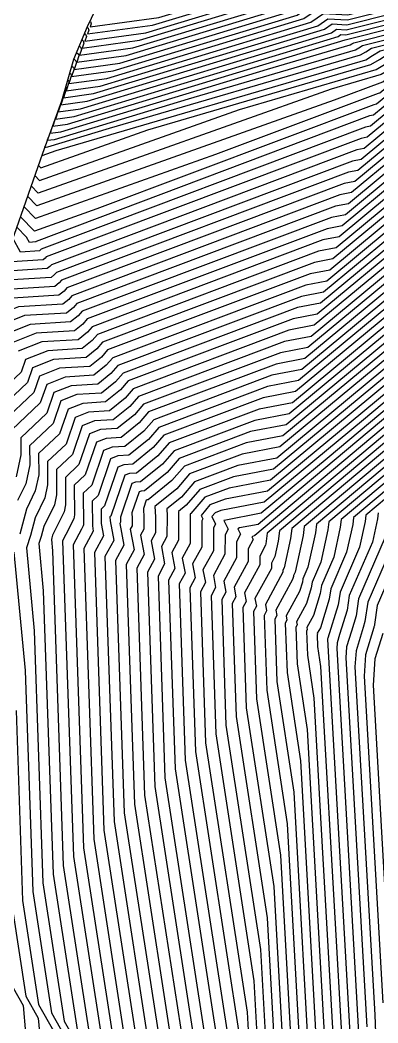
# Model space of a CAD drawing. Header units: metres. Extents: x 1097517 to 1097766, y 877052 to 877236.
# Drawn here: x 1097669.9 to 1097688.5, y 877140.7 to 877192.7 of the extents above; entities that cross this region are included whole.
import ezdxf

# ---------------------------------------------------------------- set-up
doc = ezdxf.new("R2010")
doc.units = ezdxf.units.M
doc.layers.add('C-TOPO-MAJR', color=9, linetype='Continuous')
doc.layers.add('C-TOPO-MINR', color=8, linetype='Continuous')

msp = doc.modelspace()

# ---------------------------------------------------------------- linework, layer by layer
at = {"color": 7, "true_color": 0xf0f0f0, "elevation": 1524.878, "flags": 128}
msp.add_lwpolyline([(1097676.679, 877201.505), (1097674.818, 877196.16), (1097674.218, 877194.065), (1097673.4, 877192.323), (1097672.683, 877190.629), (1097672.07, 877188.467), (1097671.073, 877185.76), (1097669.598, 877181.506), (1097668.786, 877179.396)], dxfattribs=at)
at = {"layer": 'C-TOPO-MAJR', "color": 32, "linetype": 'Continuous', "lineweight": -3, "flags": 128}
for points, elevation in [([(1097672.833, 877190.984), (1097672.838, 877190.977), (1097672.844, 877190.987), (1097672.939, 877190.9), (1097672.969, 877190.811), (1097672.86, 877190.48), (1097675.421, 877190.829), (1097683.558, 877193.295), (1097684.554, 877193.985), (1097684.811, 877194.047), (1097685.025, 877194.1), (1097687.012, 877193.988), (1097690.931, 877194.975), (1097698.688, 877198.522), (1097700.268, 877199.027), (1097704.545, 877200.25), (1097709.616, 877201.087), (1097712.319, 877201.057), (1097720.241, 877202.293), (1097724.015, 877201.908), (1097724.661, 877201.953), (1097725.091, 877202.05)], 1519), ([(1097672.383, 877189.571), (1097672.444, 877189.515), (1097672.457, 877189.477), (1097672.304, 877189.01), (1097674.067, 877189.251), (1097684.978, 877192.557), (1097685.638, 877193.015), (1097686.9, 877192.943), (1097691.364, 877194.068), (1097697.823, 877197.021), (1097699.774, 877197.644), (1097705.055, 877199.155), (1097709.781, 877199.935), (1097713.328, 877199.895), (1097720.486, 877201.012), (1097723.896, 877200.664), (1097725.168, 877200.752)], 1520), ([(1097671.903, 877188.015), (1097671.747, 877187.541), (1097672.714, 877187.673), (1097686.399, 877191.82), (1097686.533, 877191.913), (1097686.788, 877191.898), (1097691.797, 877193.16), (1097696.958, 877195.52), (1097699.28, 877196.261), (1097705.566, 877198.059), (1097709.946, 877198.782), (1097714.336, 877198.733), (1097720.731, 877199.731), (1097723.777, 877199.42), (1097725.676, 877199.552)], 1521), ([(1097671.218, 877186.154), (1097671.191, 877186.072), (1097671.36, 877186.095), (1097674.544, 877187.06), (1097687.556, 877190.87), (1097687.821, 877191.027), (1097688.116, 877191.216), (1097692.231, 877192.253), (1097696.093, 877194.019), (1097698.786, 877194.878), (1097706.076, 877196.964), (1097710.11, 877197.63), (1097715.345, 877197.571), (1097720.975, 877198.45), (1097723.658, 877198.176), (1097726.184, 877198.352)], 1522), ([(1097726.691, 877197.151), (1097723.538, 877196.932), (1097721.22, 877197.168), (1097716.354, 877196.409), (1097710.275, 877196.477), (1097706.586, 877195.868), (1097698.292, 877193.495), (1097695.228, 877192.517), (1097692.664, 877191.345), (1097689.933, 877190.657), (1097689.242, 877190.215), (1097688.624, 877189.846), (1097686.027, 877189.086), (1097670.86, 877183.699), (1097670.49, 877184.079)], 1523), ([(1097727.199, 877195.951), (1097723.419, 877195.687), (1097721.465, 877195.887), (1097717.362, 877195.247), (1097710.44, 877195.325), (1097707.097, 877194.773), (1097697.799, 877192.112), (1097694.363, 877191.016), (1097693.098, 877190.438), (1097691.75, 877190.098), (1097690.664, 877189.403), (1097690.557, 877189.339), (1097689.731, 877188.987), (1097688.226, 877187.739), (1097688.026, 877187.701), (1097670.745, 877181.201), (1097670.735, 877181.189), (1097670.715, 877181.174), (1097670.405, 877181.155), (1097670.25, 877181.431), (1097669.75, 877181.945)], 1524), ([(1097727.706, 877194.751), (1097723.3, 877194.443), (1097721.71, 877194.606), (1097718.371, 877194.085), (1097710.605, 877194.172), (1097707.607, 877193.677), (1097697.305, 877190.729), (1097693.543, 877189.53), (1097693.4, 877189.438), (1097692.092, 877188.73), (1097691.84, 877188.598), (1097691.713, 877188.526), (1097690.845, 877188.155), (1097687.579, 877185.449), (1097687.145, 877185.365), (1097671.805, 877179.596), (1097671.707, 877179.483), (1097671.522, 877179.333), (1097668.934, 877179.174), (1097668.596, 877179.041)], 1525), ([(1097673.38, 877192.275), (1097673.404, 877192.243), (1097673.431, 877192.288), (1097673.434, 877192.285), (1097673.481, 877192.144), (1097673.417, 877191.949), (1097676.774, 877192.407), (1097682.137, 877194.032)], 1518), ([(1097710.77, 877193.02), (1097708.117, 877192.582), (1097696.811, 877189.347), (1097694.437, 877188.59), (1097694.347, 877188.532), (1097693.521, 877188.085), (1097692.969, 877187.796), (1097692.691, 877187.636), (1097691.958, 877187.324), (1097686.932, 877183.158), (1097686.263, 877183.029), (1097672.865, 877177.99), (1097672.68, 877177.776), (1097672.328, 877177.492), (1097670.143, 877177.358), (1097668.718, 877176.796), (1097668.639, 877176.565), (1097666.247, 877174.311), (1097666.247, 877174.293), (1097665.737, 877171.893), (1097665.721, 877171.86), (1097665.648, 877171.579), (1097665.034, 877167.647), (1097665.278, 877159.276)], 1526), ([(1097728.722, 877192.35), (1097723.062, 877191.955), (1097722.199, 877192.044), (1097720.388, 877191.761), (1097710.935, 877191.867), (1097708.627, 877191.486), (1097696.317, 877187.964), (1097695.331, 877187.649), (1097695.294, 877187.625), (1097694.951, 877187.44), (1097694.097, 877186.993), (1097693.668, 877186.747), (1097693.072, 877186.492), (1097686.286, 877180.867), (1097685.382, 877180.694), (1097673.925, 877176.384), (1097673.653, 877176.069), (1097673.135, 877175.651), (1097671.353, 877175.542), (1097670.191, 877175.084), (1097669.97, 877174.435), (1097668.098, 877172.672)], 1527), ([(1097726.682, 877190.972), (1097722.942, 877190.711), (1097722.444, 877190.762), (1097721.397, 877190.599), (1097711.1, 877190.715), (1097709.138, 877190.391), (1097696.746, 877186.845), (1097696.403, 877186.749), (1097696.113, 877186.655), (1097695.226, 877186.191), (1097694.646, 877185.857), (1097694.185, 877185.661), (1097685.639, 877178.577), (1097684.501, 877178.358), (1097674.985, 877174.779), (1097674.626, 877174.362), (1097673.941, 877173.81), (1097672.563, 877173.726), (1097671.664, 877173.371), (1097671.3, 877172.306), (1097669.949, 877171.033), (1097669.956, 877170.149), (1097669.713, 877169.006)], 1528), ([(1097695.299, 877184.829), (1097684.992, 877176.286), (1097683.62, 877176.022), (1097676.046, 877173.173), (1097675.598, 877172.656), (1097674.747, 877171.969), (1097673.773, 877171.909), (1097673.137, 877171.659), (1097672.631, 877170.176), (1097671.8, 877169.393), (1097671.811, 877168.077), (1097671.702, 877167.562), (1097671.148, 877166.434), (1097671.015, 877165.919), (1097670.891, 877165.55), (1097671.123, 877163.109), (1097671.629, 877148.436), (1097672.871, 877140.385)], 1529), ([(1097696.413, 877183.998), (1097684.345, 877173.995), (1097682.739, 877173.686), (1097677.106, 877171.567), (1097676.571, 877170.949), (1097675.554, 877170.128), (1097674.983, 877170.093), (1097674.611, 877169.946), (1097673.961, 877168.046), (1097673.651, 877167.754), (1097673.662, 877166.472), (1097673.712, 877166.204), (1097673.218, 877165.292), (1097673.736, 877150.251), (1097675.525, 877138.659)], 1530), ([(1097697.526, 877183.166), (1097683.698, 877171.704), (1097681.858, 877171.351), (1097678.166, 877169.962), (1097677.544, 877169.242), (1097676.36, 877168.287), (1097676.193, 877168.277), (1097676.084, 877168.234), (1097675.711, 877167.145), (1097675.726, 877166.85), (1097675.725, 877166.478), (1097675.624, 877166.293), (1097675.824, 877165.232), (1097675.415, 877164.479), (1097675.843, 877152.066), (1097678.178, 877136.933)], 1531), ([(1097697.378, 877179.648), (1097685.829, 877169.961), (1097682.405, 877167.123), (1097680.494, 877166.756), (1097680.468, 877166.744), (1097680.689, 877166.299), (1097680.534, 877166.007), (1097680.531, 877164.999), (1097679.931, 877163.9), (1097680.046, 877163.287), (1097679.811, 877162.853), (1097680.058, 877155.695), (1097682.031, 877142.91), (1097682.421, 877135.768)], 1533), ([(1097693.337, 877177.939), (1097683.052, 877169.414), (1097680.977, 877169.015), (1097679.226, 877168.356), (1097678.516, 877167.535), (1097678.123, 877167.218), (1097678.132, 877167.03), (1097678.128, 877165.739), (1097677.778, 877165.096), (1097677.935, 877164.26), (1097677.613, 877163.666), (1097677.951, 877153.881), (1097680.648, 877136.402)], 1532), ([(1097697.02, 877177.668), (1097683.363, 877166.213), (1097683.29, 877165.681), (1097683.117, 877164.887), (1097682.935, 877164.544), (1097682.934, 877164.26), (1097682.085, 877162.703), (1097682.158, 877162.315), (1097682.009, 877162.041), (1097682.165, 877157.51), (1097683.414, 877149.419), (1097684.145, 877136.039)], 1534), ([(1097696.663, 877175.688), (1097685.919, 877166.677), (1097685.862, 877166.259), (1097685.5, 877164.595), (1097685.047, 877163.553), (1097685.004, 877163.262), (1097684.753, 877162.45), (1097684.239, 877161.506), (1097684.269, 877161.343), (1097684.207, 877161.228), (1097684.272, 877159.325), (1097684.797, 877155.927), (1097685.338, 877146.015), (1097685.829, 877137.396)], 1535), ([(1097688.476, 877167.141), (1097688.434, 877166.836), (1097688.17, 877165.624), (1097686.974, 877162.868), (1097686.858, 877162.097), (1097686.47, 877160.839), (1097686.339, 877160.411), (1097686.32, 877160.115), (1097687.47, 877139.897)], 1536), ([(1097688.704, 877160.9), (1097688.3, 877159.585), (1097688.212, 877158.214), (1097689.112, 877142.397)], 1537), ([(1097669.522, 877146.621), (1097670.218, 877142.11), (1097670.862, 877140.972), (1097670.971, 877139.701)], 1528)]:
    msp.add_lwpolyline(points, dxfattribs=dict(at, elevation=elevation))
at = {"layer": 'C-TOPO-MINR', "color": 8, "linetype": 'Continuous', "lineweight": -3, "flags": 128}
for points, elevation in [([(1097672.59, 877190.301), (1097672.692, 877190.208), (1097672.713, 877190.144), (1097672.582, 877189.745), (1097674.744, 877190.04), (1097684.268, 877192.926), (1097685.191, 877193.565), (1097686.956, 877193.466), (1097691.147, 877194.522), (1097698.255, 877197.772), (1097700.021, 877198.335), (1097704.8, 877199.703), (1097709.698, 877200.511), (1097712.823, 877200.476), (1097720.364, 877201.653), (1097723.956, 877201.286), (1097724.915, 877201.353), (1097725.553, 877201.497), (1097726.142, 877201.864), (1097733.962, 877205.558), (1097733.553, 877206.532), (1097732.17, 877209.14), (1097730.277, 877211.1)], 1519.5), ([(1097673.524, 877192.587), (1097673.545, 877192.559), (1097673.569, 877192.598), (1097673.609, 877192.478), (1097673.556, 877192.316), (1097677.113, 877192.801), (1097681.782, 877194.216), (1097682.354, 877194.612), (1097684.076, 877195.027), (1097685.511, 877195.387), (1097687.152, 877195.294), (1097690.389, 877196.11), (1097699.769, 877200.399), (1097700.886, 877200.755), (1097703.907, 877201.62), (1097709.409, 877202.528), (1097711.058, 877202.509), (1097719.935, 877203.895), (1097723.061, 877203.575), (1097722.366, 877203.932), (1097721.78, 877205.546), (1097719.942, 877207.779), (1097719.548, 877208.187)], 1517.75), ([(1097673.107, 877191.63), (1097673.121, 877191.61), (1097673.138, 877191.637), (1097673.186, 877191.593), (1097673.225, 877191.477), (1097673.139, 877191.214), (1097676.098, 877191.618), (1097682.847, 877193.663), (1097683.674, 877194.236), (1097684.517, 877194.439), (1097685.219, 877194.615), (1097687.068, 877194.511), (1097690.714, 877195.429), (1097699.12, 877199.273), (1097700.515, 877199.718), (1097704.29, 877200.798), (1097709.533, 877201.664), (1097711.815, 877201.638), (1097720.119, 877202.934), (1097724.075, 877202.53), (1097724.407, 877202.553), (1097724.628, 877202.603), (1097724.832, 877202.73), (1097727.541, 877204.01)], 1518.5), ([(1097673.243, 877191.952), (1097673.263, 877191.926), (1097673.284, 877191.962), (1097673.31, 877191.939), (1097673.353, 877191.811), (1097673.278, 877191.582), (1097676.436, 877192.012), (1097682.492, 877193.848), (1097683.234, 877194.361), (1097684.37, 877194.635), (1097685.317, 877194.872), (1097687.096, 877194.772), (1097690.605, 877195.656), (1097699.337, 877199.648), (1097700.639, 877200.064), (1097704.163, 877201.072), (1097709.492, 877201.952), (1097711.562, 877201.928), (1097720.058, 877203.254), (1097724.105, 877202.841), (1097724.28, 877202.853), (1097724.397, 877202.879), (1097724.505, 877202.947), (1097725.936, 877203.623)], 1518.25), ([(1097672.97, 877191.307), (1097672.98, 877191.293), (1097672.991, 877191.312), (1097673.063, 877191.246), (1097673.097, 877191.144), (1097672.999, 877190.847), (1097675.759, 877191.223), (1097683.203, 877193.479), (1097684.114, 877194.11), (1097684.664, 877194.243), (1097685.122, 877194.358), (1097687.04, 877194.25), (1097690.822, 877195.202), (1097698.904, 877198.898), (1097700.392, 877199.372), (1097704.418, 877200.524), (1097709.574, 877201.376), (1097712.067, 877201.347), (1097720.18, 877202.614), (1097724.045, 877202.219), (1097724.534, 877202.253), (1097724.859, 877202.326)], 1518.75), ([(1097672.697, 877190.661), (1097672.697, 877190.661), (1097672.698, 877190.662), (1097672.815, 877190.554), (1097672.841, 877190.477), (1097672.721, 877190.112), (1097675.082, 877190.434), (1097683.913, 877193.11), (1097684.968, 877193.841), (1097686.984, 877193.727), (1097691.039, 877194.749), (1097698.472, 877198.147), (1097700.145, 877198.681), (1097704.673, 877199.976), (1097709.657, 877200.799), (1097712.571, 877200.766), (1097720.303, 877201.973), (1097723.985, 877201.597), (1097724.788, 877201.653), (1097725.322, 877201.773)], 1519.25), ([(1097672.487, 877189.936), (1097672.568, 877189.862), (1097672.585, 877189.81), (1097672.443, 877189.378), (1097674.406, 877189.645), (1097684.623, 877192.742), (1097685.415, 877193.29), (1097686.928, 877193.205), (1097691.256, 877194.295), (1097698.039, 877197.396), (1097699.898, 877197.989), (1097704.928, 877199.429), (1097709.739, 877200.223), (1097713.075, 877200.185), (1097720.425, 877201.333), (1097723.926, 877200.975), (1097725.042, 877201.052)], 1519.75), ([(1097672.176, 877188.842), (1097672.197, 877188.823), (1097672.202, 877188.81), (1097672.026, 877188.276), (1097673.39, 877188.462), (1097685.689, 877192.189), (1097686.086, 877192.464), (1097686.844, 877192.421), (1097691.581, 877193.614), (1097697.39, 877196.27), (1097699.527, 877196.952), (1097705.311, 877198.607), (1097709.863, 877199.359), (1097713.832, 877199.314), (1097720.608, 877200.372), (1097723.836, 877200.042), (1097725.422, 877200.152)], 1520.5), ([(1097672.28, 877189.207), (1097672.321, 877189.169), (1097672.329, 877189.143), (1097672.165, 877188.643), (1097673.729, 877188.856), (1097685.334, 877192.373), (1097685.862, 877192.739), (1097686.872, 877192.682), (1097691.472, 877193.841), (1097697.606, 877196.646), (1097699.651, 877197.298), (1097705.183, 877198.881), (1097709.822, 877199.647), (1097713.58, 877199.604), (1097720.547, 877200.692), (1097723.866, 877200.353), (1097725.295, 877200.452)], 1520.25), ([(1097672.073, 877188.477), (1097672.073, 877188.477), (1097672.074, 877188.476), (1097671.887, 877187.908), (1097673.052, 877188.067), (1097686.044, 877192.005), (1097686.309, 877192.188), (1097686.816, 877192.16), (1097691.689, 877193.387), (1097697.174, 877195.895), (1097699.404, 877196.607), (1097705.438, 877198.333), (1097709.904, 877199.07), (1097714.084, 877199.023), (1097720.67, 877200.051), (1097723.807, 877199.731), (1097725.549, 877199.852)], 1520.75), ([(1097671.732, 877187.55), (1097671.608, 877187.174), (1097672.375, 877187.278), (1097686.754, 877191.636), (1097686.756, 877191.637), (1097686.76, 877191.637), (1097691.906, 877192.934), (1097696.741, 877195.145), (1097699.157, 877195.915), (1097705.693, 877197.785), (1097709.987, 877198.494), (1097714.588, 877198.442), (1097720.792, 877199.411), (1097723.747, 877199.109), (1097725.803, 877199.252)], 1521.25), ([(1097671.561, 877187.085), (1097671.469, 877186.806), (1097672.037, 877186.884), (1097682.732, 877190.125), (1097687.023, 877191.381), (1097687.11, 877191.433), (1097687.207, 877191.496), (1097692.014, 877192.707), (1097696.525, 877194.769), (1097699.033, 877195.569), (1097705.821, 877197.512), (1097710.028, 877198.206), (1097714.841, 877198.152), (1097720.853, 877199.09), (1097723.717, 877198.798), (1097725.93, 877198.952)], 1521.5), ([(1097671.39, 877186.62), (1097671.33, 877186.439), (1097671.698, 877186.489), (1097678.638, 877188.592), (1097687.29, 877191.125), (1097687.465, 877191.23), (1097687.661, 877191.356), (1097692.123, 877192.48), (1097696.309, 877194.394), (1097698.91, 877195.224), (1097705.948, 877197.238), (1097710.069, 877197.918), (1097715.093, 877197.861), (1097720.914, 877198.77), (1097723.687, 877198.487), (1097726.057, 877198.652)], 1521.75), ([(1097670.86, 877185.146), (1097670.995, 877185.007), (1097676.539, 877186.976), (1097688.09, 877190.358), (1097688.531, 877190.621), (1097689.024, 877190.937), (1097692.448, 877191.799), (1097695.66, 877193.268), (1097698.539, 877194.187), (1097706.331, 877196.416), (1097710.193, 877197.054), (1097715.849, 877196.99), (1097721.098, 877197.809), (1097723.598, 877197.554), (1097726.437, 877197.752)], 1522.5), ([(1097671.045, 877185.679), (1097671.063, 877185.661), (1097671.794, 877185.92), (1097687.823, 877190.614), (1097688.176, 877190.824), (1097688.57, 877191.076), (1097692.339, 877192.026), (1097695.876, 877193.643), (1097698.663, 877194.532), (1097706.204, 877196.69), (1097710.152, 877197.342), (1097715.597, 877197.28), (1097721.037, 877198.129), (1097723.628, 877197.865), (1097726.311, 877198.052)], 1522.25), ([(1097670.675, 877184.612), (1097670.927, 877184.353), (1097681.283, 877188.031), (1097688.357, 877190.102), (1097688.887, 877190.418), (1097689.479, 877190.797), (1097692.556, 877191.572), (1097695.444, 877192.893), (1097698.416, 877193.841), (1097706.459, 877196.142), (1097710.234, 877196.765), (1097716.101, 877196.699), (1097721.159, 877197.489), (1097723.568, 877197.243), (1097726.564, 877197.452)], 1522.75), ([(1097726.818, 877196.851), (1097723.509, 877196.62), (1097721.281, 877196.848), (1097716.606, 877196.118), (1097710.317, 877196.189), (1097706.714, 877195.594), (1097698.169, 877193.149), (1097695.011, 877192.142), (1097692.773, 877191.119), (1097690.387, 877190.517), (1097689.598, 877190.012), (1097688.997, 877189.654), (1097688.896, 877189.611), (1097688.711, 877189.457), (1097688.686, 877189.453), (1097686.196, 877188.516), (1097670.792, 877183.045), (1097670.305, 877183.546)], 1523.25), ([(1097727.072, 877196.251), (1097723.449, 877195.998), (1097721.404, 877196.208), (1097717.11, 877195.537), (1097710.399, 877195.613), (1097706.969, 877195.047), (1097697.922, 877192.458), (1097694.579, 877191.391), (1097692.989, 877190.665), (1097691.296, 877190.238), (1097690.308, 877189.606), (1097690.037, 877189.444), (1097689.453, 877189.195), (1097688.388, 877188.312), (1097688.246, 877188.285), (1097673.893, 877182.886), (1097670.657, 877181.737), (1097669.935, 877182.479)], 1523.75), ([(1097726.945, 877196.551), (1097723.479, 877196.309), (1097721.343, 877196.528), (1097716.858, 877195.828), (1097710.358, 877195.901), (1097706.841, 877195.321), (1097698.046, 877192.804), (1097694.795, 877191.767), (1097692.881, 877190.892), (1097690.841, 877190.378), (1097689.953, 877189.809), (1097689.517, 877189.549), (1097689.174, 877189.403), (1097688.549, 877188.885), (1097688.466, 877188.869), (1097680.044, 877185.701), (1097670.725, 877182.391), (1097670.12, 877183.012)], 1523.5), ([(1097727.453, 877195.351), (1097723.36, 877195.065), (1097721.587, 877195.247), (1097717.867, 877194.666), (1097710.523, 877194.749), (1097707.352, 877194.225), (1097697.552, 877191.421), (1097693.93, 877190.266), (1097693.315, 877189.984), (1097692.659, 877189.819), (1097691.987, 877189.389), (1097691.922, 877189.347), (1097691.377, 877189.053), (1097691.275, 877189), (1097691.224, 877188.97), (1097690.288, 877188.571), (1097687.903, 877186.594), (1097687.585, 877186.533), (1097671.275, 877180.398), (1097671.221, 877180.336), (1097671.119, 877180.253), (1097669.483, 877180.153), (1097669.243, 877180.583)], 1524.5), ([(1097727.326, 877195.651), (1097723.389, 877195.376), (1097721.526, 877195.567), (1097717.614, 877194.956), (1097710.482, 877195.037), (1097707.224, 877194.499), (1097697.675, 877191.767), (1097694.146, 877190.641), (1097693.206, 877190.211), (1097692.204, 877189.959), (1097691.179, 877189.302), (1097691.162, 877189.291), (1097691.02, 877189.214), (1097690.993, 877189.2), (1097690.98, 877189.193), (1097690.01, 877188.779), (1097688.064, 877187.167), (1097687.805, 877187.117), (1097671.01, 877180.8), (1097670.978, 877180.763), (1097670.917, 877180.713), (1097669.944, 877180.654), (1097669.545, 877181.368)], 1524.25), ([(1097727.58, 877195.051), (1097723.33, 877194.754), (1097721.648, 877194.926), (1097718.119, 877194.375), (1097710.564, 877194.46), (1097707.479, 877193.951), (1097697.428, 877191.075), (1097693.714, 877189.89), (1097693.423, 877189.757), (1097693.113, 877189.679), (1097692.796, 877189.476), (1097692.682, 877189.404), (1097691.735, 877188.892), (1097691.558, 877188.799), (1097691.469, 877188.748), (1097690.566, 877188.363), (1097687.741, 877186.021), (1097687.365, 877185.949), (1097671.54, 877179.997), (1097671.464, 877179.909), (1097671.32, 877179.793), (1097669.022, 877179.652), (1097668.941, 877179.798)], 1524.75), ([(1097727.96, 877194.151), (1097723.24, 877193.821), (1097721.832, 877193.965), (1097718.875, 877193.504), (1097710.688, 877193.596), (1097707.862, 877193.13), (1097697.058, 877190.038), (1097693.99, 877189.06), (1097693.873, 877188.985), (1097692.807, 877188.408), (1097692.404, 877188.197), (1097692.202, 877188.081), (1097691.402, 877187.74), (1097687.256, 877184.303), (1097686.704, 877184.197), (1097672.335, 877178.793), (1097672.194, 877178.629), (1097671.925, 877178.412), (1097669.539, 877178.266), (1097667.982, 877177.653), (1097667.974, 877177.63), (1097667.719, 877177.39)], 1525.5), ([(1097727.833, 877194.451), (1097723.27, 877194.132), (1097721.771, 877194.286), (1097718.623, 877193.794), (1097710.647, 877193.884), (1097707.734, 877193.403), (1097697.181, 877190.384), (1097693.767, 877189.295), (1097693.637, 877189.211), (1097692.449, 877188.569), (1097692.122, 877188.398), (1097691.958, 877188.303), (1097691.123, 877187.948), (1097687.417, 877184.876), (1097686.924, 877184.781), (1097672.07, 877179.194), (1097671.951, 877179.056), (1097671.723, 877178.872), (1097669.236, 877178.72), (1097668.207, 877178.315)], 1525.25), ([(1097728.087, 877193.851), (1097723.211, 877193.51), (1097721.893, 877193.645), (1097719.128, 877193.213), (1097710.729, 877193.308), (1097707.99, 877192.856), (1097696.934, 877189.692), (1097694.214, 877188.825), (1097694.11, 877188.758), (1097693.164, 877188.246), (1097692.686, 877187.996), (1097692.446, 877187.858), (1097691.68, 877187.532), (1097687.094, 877183.731), (1097686.484, 877183.613), (1097672.6, 877178.391), (1097672.437, 877178.203), (1097672.127, 877177.952), (1097669.841, 877177.812), (1097668.35, 877177.224), (1097668.306, 877177.098), (1097666.873, 877175.747)], 1525.75), ([(1097722.015, 877193.004), (1097719.632, 877192.632), (1097710.812, 877192.732), (1097708.245, 877192.308), (1097696.687, 877189.001), (1097694.661, 877188.354), (1097694.584, 877188.305), (1097693.879, 877187.924), (1097693.251, 877187.595), (1097692.935, 877187.414), (1097692.237, 877187.116), (1097686.771, 877182.585), (1097686.043, 877182.445), (1097673.13, 877177.589), (1097672.923, 877177.349), (1097672.53, 877177.031), (1097670.446, 877176.904), (1097669.086, 877176.368)], 1526.25), ([(1097728.468, 877192.95), (1097723.121, 877192.577), (1097722.077, 877192.684), (1097719.884, 877192.342), (1097710.853, 877192.444), (1097708.372, 877192.034), (1097696.564, 877188.655), (1097694.884, 877188.119), (1097694.82, 877188.079), (1097694.236, 877187.763), (1097693.533, 877187.394), (1097693.18, 877187.191), (1097692.515, 877186.908), (1097686.609, 877182.013), (1097685.823, 877181.862), (1097673.395, 877177.187), (1097673.167, 877176.922), (1097672.731, 877176.571), (1097670.748, 877176.45), (1097669.455, 877175.94)], 1526.5), ([(1097728.595, 877192.65), (1097723.091, 877192.266), (1097722.138, 877192.364), (1097720.136, 877192.051), (1097710.894, 877192.155), (1097708.5, 877191.76), (1097696.44, 877188.31), (1097695.108, 877187.884), (1097695.057, 877187.852), (1097694.594, 877187.601), (1097693.815, 877187.194), (1097693.424, 877186.969), (1097692.793, 877186.7), (1097686.447, 877181.44), (1097685.603, 877181.278), (1097673.66, 877176.786), (1097673.41, 877176.496), (1097672.933, 877176.111), (1097671.051, 877175.996), (1097669.823, 877175.512)], 1526.75), ([(1097728.818, 877192.048), (1097723.032, 877191.644), (1097722.26, 877191.723), (1097720.641, 877191.47), (1097710.977, 877191.579), (1097708.755, 877191.212), (1097696.193, 877187.618), (1097695.555, 877187.414), (1097695.53, 877187.399), (1097695.308, 877187.279), (1097694.379, 877186.793), (1097693.913, 877186.524), (1097693.35, 877186.284), (1097686.124, 877180.295), (1097685.162, 877180.11), (1097674.19, 877175.983), (1097673.896, 877175.642), (1097673.336, 877175.191), (1097671.656, 877175.088), (1097670.559, 877174.656), (1097670.302, 877173.903), (1097668.561, 877172.262)], 1527.25), ([(1097728.106, 877191.689), (1097723.002, 877191.333), (1097722.321, 877191.403), (1097720.893, 877191.18), (1097711.018, 877191.291), (1097708.883, 877190.939), (1097696.07, 877187.272), (1097695.778, 877187.179), (1097695.767, 877187.172), (1097695.666, 877187.117), (1097694.662, 877186.592), (1097694.157, 877186.302), (1097693.629, 877186.077), (1097685.962, 877179.722), (1097684.942, 877179.526), (1097674.455, 877175.582), (1097674.139, 877175.216), (1097673.538, 877174.73), (1097671.958, 877174.634), (1097670.928, 877174.227), (1097670.635, 877173.371), (1097669.023, 877171.852)], 1527.5), ([(1097727.394, 877191.331), (1097722.972, 877191.022), (1097722.383, 877191.083), (1097721.145, 877190.889), (1097711.059, 877191.003), (1097709.01, 877190.665), (1097696.074, 877186.963), (1097696.026, 877186.95), (1097695.986, 877186.937), (1097694.944, 877186.391), (1097694.402, 877186.079), (1097693.907, 877185.869), (1097685.8, 877179.149), (1097684.721, 877178.942), (1097674.72, 877175.18), (1097674.382, 877174.789), (1097673.739, 877174.27), (1097672.261, 877174.18), (1097671.296, 877173.799), (1097670.967, 877172.838), (1097669.486, 877171.442)], 1527.75), ([(1097725.97, 877190.614), (1097722.913, 877190.4), (1097722.505, 877190.442), (1097721.649, 877190.308), (1097711.142, 877190.427), (1097709.265, 877190.117), (1097697.419, 877186.727), (1097696.78, 877186.549), (1097696.241, 877186.373), (1097695.508, 877185.99), (1097694.89, 877185.635), (1097694.464, 877185.453), (1097685.477, 877178.004), (1097684.281, 877177.774), (1097675.25, 877174.377), (1097674.869, 877173.936), (1097674.143, 877173.35), (1097672.866, 877173.272), (1097672.033, 877172.943), (1097671.633, 877171.773), (1097670.412, 877170.623), (1097670.42, 877169.631), (1097670.21, 877168.645), (1097669.791, 877167.79)], 1528.25), ([(1097694.742, 877185.245), (1097685.315, 877177.431), (1097684.061, 877177.19), (1097675.515, 877173.976), (1097675.112, 877173.509), (1097674.344, 877172.889), (1097673.168, 877172.817), (1097672.401, 877172.515), (1097671.965, 877171.241), (1097670.874, 877170.213), (1097670.884, 877169.113), (1097670.708, 877168.284), (1097670.244, 877167.338), (1097669.909, 877166.043)], 1528.5), ([(1097695.021, 877185.037), (1097685.154, 877176.859), (1097683.84, 877176.606), (1097675.78, 877173.574), (1097675.355, 877173.082), (1097674.546, 877172.429), (1097673.471, 877172.363), (1097672.769, 877172.087), (1097672.298, 877170.708), (1097671.337, 877169.803), (1097671.347, 877168.595), (1097671.205, 877167.923), (1097670.696, 877166.886), (1097670.462, 877165.981), (1097670.245, 877165.332), (1097670.652, 877161.042), (1097671.102, 877147.982), (1097672.208, 877140.816), (1097673.231, 877139.008)], 1528.75), ([(1097695.577, 877184.621), (1097684.83, 877175.713), (1097683.4, 877175.438), (1097676.311, 877172.772), (1097675.841, 877172.229), (1097674.949, 877171.509), (1097674.076, 877171.455), (1097673.506, 877171.231), (1097672.963, 877169.644), (1097672.263, 877168.983), (1097672.275, 877167.559), (1097672.199, 877167.201), (1097671.6, 877165.982), (1097671.568, 877165.857), (1097671.538, 877165.767), (1097671.594, 877165.176), (1097672.156, 877148.89), (1097673.535, 877139.953)], 1529.25), ([(1097695.856, 877184.413), (1097684.669, 877175.141), (1097683.18, 877174.854), (1097676.576, 877172.37), (1097676.085, 877171.802), (1097675.151, 877171.048), (1097674.378, 877171.001), (1097673.874, 877170.802), (1097673.296, 877169.111), (1097672.725, 877168.574), (1097672.738, 877167.041), (1097672.696, 877166.84), (1097672.296, 877166.026), (1097672.119, 877165.699), (1097672.683, 877149.343), (1097674.198, 877139.522)], 1529.5), ([(1097696.134, 877184.206), (1097684.507, 877174.568), (1097682.959, 877174.27), (1097676.841, 877171.969), (1097676.328, 877171.376), (1097675.352, 877170.588), (1097674.681, 877170.547), (1097674.242, 877170.374), (1097673.628, 877168.579), (1097673.188, 877168.164), (1097673.202, 877166.523), (1097673.193, 877166.48), (1097673.106, 877166.303), (1097672.668, 877165.496), (1097673.209, 877149.797), (1097674.861, 877139.091)], 1529.75), ([(1097696.691, 877183.79), (1097684.183, 877173.423), (1097682.519, 877173.102), (1097677.371, 877171.166), (1097676.814, 877170.522), (1097675.756, 877169.668), (1097675.285, 877169.639), (1097674.979, 877169.518), (1097674.294, 877167.514), (1097674.114, 877167.344), (1097674.12, 877166.6), (1097674.24, 877165.961), (1097673.767, 877165.089), (1097674.263, 877150.705), (1097676.188, 877138.228)], 1530.25), ([(1097696.969, 877183.582), (1097684.022, 877172.85), (1097682.298, 877172.518), (1097677.636, 877170.765), (1097677.057, 877170.096), (1097675.957, 877169.207), (1097675.588, 877169.185), (1097675.347, 877169.09), (1097674.626, 877166.981), (1097674.576, 877166.934), (1097674.578, 877166.728), (1097674.768, 877165.718), (1097674.316, 877164.886), (1097674.79, 877151.158), (1097676.851, 877137.796)], 1530.5), ([(1097697.248, 877183.374), (1097683.86, 877172.277), (1097682.078, 877171.935), (1097677.901, 877170.363), (1097677.3, 877169.669), (1097676.159, 877168.747), (1097675.89, 877168.731), (1097675.715, 877168.662), (1097675.119, 877166.917), (1097675.125, 877166.805), (1097675.124, 877166.663), (1097675.086, 877166.593), (1097675.296, 877165.475), (1097674.866, 877164.683), (1097675.317, 877151.612), (1097677.515, 877137.365)], 1530.75), ([(1097697.805, 877182.958), (1097683.537, 877171.132), (1097681.638, 877170.767), (1097678.431, 877169.56), (1097677.787, 877168.815), (1097676.562, 877167.827), (1097676.495, 877167.823), (1097676.452, 877167.806), (1097676.304, 877167.373), (1097676.328, 877166.895), (1097676.326, 877166.293), (1097676.162, 877165.994), (1097676.351, 877164.989), (1097675.965, 877164.276), (1097676.37, 877152.519), (1097678.842, 877136.502)], 1531.25), ([(1097697.092, 877181.929), (1097683.375, 877170.559), (1097681.417, 877170.183), (1097678.696, 877169.159), (1097678.03, 877168.389), (1097676.902, 877167.479), (1097676.929, 877166.94), (1097676.926, 877166.109), (1097676.701, 877165.695), (1097676.879, 877164.746), (1097676.514, 877164.073), (1097676.897, 877152.973), (1097679.505, 877136.071)], 1531.5), ([(1097697.467, 877180.143), (1097687.706, 877171.956), (1097682.566, 877167.696), (1097680.316, 877167.263), (1097680.021, 877167.152), (1097679.845, 877166.949), (1097680.036, 877166.565), (1097679.934, 877166.373), (1097679.93, 877165.184), (1097679.393, 877164.199), (1097679.519, 877163.53), (1097679.262, 877163.057), (1097679.531, 877155.242), (1097681.685, 877141.283), (1097681.99, 877135.7)], 1532.75), ([(1097695.214, 877179.934), (1097683.213, 877169.986), (1097681.197, 877169.599), (1097678.961, 877168.758), (1097678.273, 877167.962), (1097677.513, 877167.348), (1097677.531, 877166.985), (1097677.527, 877165.924), (1097677.239, 877165.396), (1097677.407, 877164.503), (1097677.064, 877163.87), (1097677.424, 877153.427), (1097680.168, 877135.639)], 1531.75), ([(1097697.288, 877179.153), (1097683.952, 877167.967), (1097682.243, 877166.55), (1097681.29, 877166.367), (1097681.197, 877166.325), (1097681.342, 877166.033), (1097681.134, 877165.641), (1097681.132, 877164.814), (1097680.47, 877163.6), (1097680.574, 877163.044), (1097680.361, 877162.65), (1097680.585, 877156.149), (1097682.376, 877144.537), (1097682.852, 877135.836)], 1533.25), ([(1097697.199, 877178.658), (1097682.085, 877165.98), (1097682.084, 877165.978), (1097681.925, 877165.906), (1097681.995, 877165.767), (1097681.735, 877165.275), (1097681.732, 877164.63), (1097681.008, 877163.301), (1097681.102, 877162.801), (1097680.91, 877162.447), (1097681.111, 877156.603), (1097682.722, 877146.164), (1097683.283, 877135.904)], 1533.5), ([(1097697.11, 877178.163), (1097682.724, 877166.097), (1097682.647, 877165.537), (1097682.633, 877165.473), (1097682.335, 877164.909), (1097682.333, 877164.445), (1097681.547, 877163.002), (1097681.63, 877162.558), (1097681.459, 877162.244), (1097681.638, 877157.056), (1097683.068, 877147.791), (1097683.714, 877135.971)], 1533.75), ([(1097696.931, 877177.173), (1097684.002, 877166.329), (1097683.933, 877165.825), (1097683.601, 877164.302), (1097683.535, 877164.178), (1097683.535, 877164.075), (1097682.623, 877162.403), (1097682.686, 877162.072), (1097682.558, 877161.837), (1097682.692, 877157.964), (1097683.759, 877151.046), (1097684.576, 877136.107)], 1534.25), ([(1097696.842, 877176.678), (1097684.641, 877166.445), (1097684.576, 877165.97), (1097684.164, 877164.081), (1097684.084, 877163.896), (1097684.076, 877163.844), (1097684.032, 877163.7), (1097683.162, 877162.104), (1097683.214, 877161.829), (1097683.108, 877161.634), (1097683.219, 877158.418), (1097684.105, 877152.673), (1097685.007, 877136.174)], 1534.5), ([(1097691.46, 877175.945), (1097682.89, 877168.841), (1097680.756, 877168.431), (1097679.491, 877167.955), (1097678.759, 877167.109), (1097678.733, 877167.087), (1097678.734, 877167.075), (1097678.729, 877165.554), (1097678.316, 877164.797), (1097678.463, 877164.017), (1097678.163, 877163.463), (1097678.477, 877154.334), (1097680.993, 877138.029)], 1532.25), ([(1097696.752, 877176.183), (1097685.28, 877166.561), (1097685.219, 877166.114), (1097684.832, 877164.338), (1097684.566, 877163.725), (1097684.54, 877163.553), (1097684.393, 877163.075), (1097683.7, 877161.805), (1097683.741, 877161.586), (1097683.657, 877161.431), (1097683.746, 877158.871), (1097684.451, 877154.3), (1097685.179, 877140.965), (1097685.418, 877136.771)], 1534.75), ([(1097696.574, 877175.193), (1097686.558, 877166.793), (1097686.505, 877166.403), (1097686.167, 877164.853), (1097685.529, 877163.382), (1097685.467, 877162.971), (1097685.114, 877161.824), (1097684.777, 877161.206), (1097684.797, 877161.1), (1097684.756, 877161.024), (1097684.799, 877159.779), (1097685.142, 877157.554), (1097685.497, 877151.065), (1097686.239, 877138.021)], 1535.25), ([(1097696.484, 877174.698), (1097687.198, 877166.909), (1097687.148, 877166.547), (1097686.835, 877165.11), (1097686.011, 877163.211), (1097685.931, 877162.679), (1097685.475, 877161.199), (1097685.316, 877160.907), (1097685.325, 877160.857), (1097685.306, 877160.821), (1097685.326, 877160.232), (1097685.488, 877159.181), (1097685.656, 877156.114), (1097686.649, 877138.646)], 1535.5), ([(1097689.583, 877173.95), (1097682.728, 877168.268), (1097680.536, 877167.847), (1097679.756, 877167.553), (1097679.291, 877167.016), (1097679.383, 877166.831), (1097679.334, 877166.739), (1097679.329, 877165.369), (1097678.855, 877164.498), (1097678.991, 877163.773), (1097678.712, 877163.26), (1097679.004, 877154.788), (1097681.339, 877139.656)], 1532.5), ([(1097696.395, 877174.203), (1097687.837, 877167.025), (1097687.791, 877166.692), (1097687.502, 877165.367), (1097686.493, 877163.039), (1097686.394, 877162.388), (1097685.861, 877160.658), (1097685.849, 877160.618), (1097685.847, 877160.59), (1097687.06, 877139.271)], 1535.75), ([(1097689.505, 877166.138), (1097687.938, 877162.525), (1097687.785, 877161.514), (1097687.689, 877161.201), (1097687.32, 877159.998), (1097687.266, 877159.164), (1097688.291, 877141.147), (1097688.451, 877136.996)], 1536.5), ([(1097690.173, 877166.396), (1097688.419, 877162.354), (1097688.271, 877161.369), (1097688.278, 877161.32), (1097688.243, 877161.239), (1097688.247, 877161.215), (1097687.81, 877159.792), (1097687.739, 877158.689), (1097688.702, 877141.772)], 1536.75), ([(1097688.837, 877165.881), (1097687.456, 877162.696), (1097687.322, 877161.806), (1097687.079, 877161.02), (1097686.83, 877160.205), (1097686.793, 877159.639), (1097687.881, 877140.522)], 1536.25), ([(1097669.598, 877165.114), (1097670.181, 877158.975), (1097670.575, 877147.529), (1097671.544, 877141.248), (1097672.441, 877139.663)], 1528.5), ([(1097669.709, 877156.908), (1097670.048, 877147.075), (1097670.881, 877141.679), (1097671.652, 877140.318)], 1528.25), ([(1097669.554, 877142.542), (1097670.072, 877141.627), (1097670.194, 877140.211)], 1527.75)]:
    msp.add_lwpolyline(points, dxfattribs=dict(at, elevation=elevation))

doc.saveas('drawing.dxf')
